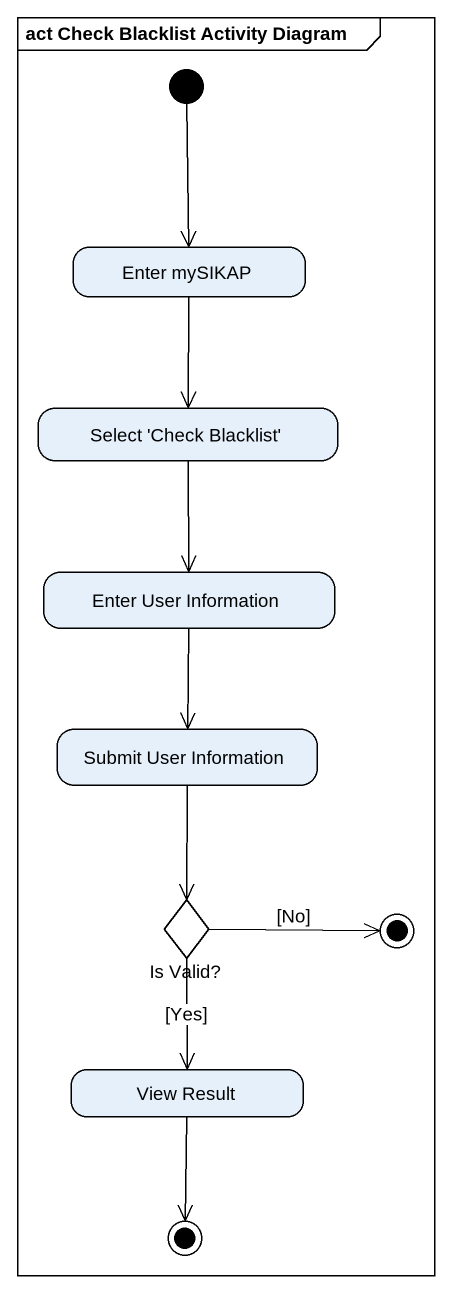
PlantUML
@startuml
mainframe act Check Blacklist Activity Diagram
hide empty description
state "Enter mySIKAP" as Enter_mySIKAP
state "Select 'Check Blacklist'" as Select_Check_Blacklist
state "Enter User Information" as Enter_User_Information
state "Submit User Information" as Submit_User_Information
state "Is Valid?" as Is_Valid <<choice>>
state final1 <<end>>
state "View Result" as View_Result
state final2 <<end>>
[*] --> Enter_mySIKAP
Enter_mySIKAP --> Select_Check_Blacklist
Select_Check_Blacklist --> Enter_User_Information
Enter_User_Information --> Submit_User_Information
Submit_User_Information --> Is_Valid
Is_Valid -right-> final1 : [No]
Is_Valid --> View_Result : [Yes]
View_Result --> final2
@enduml
